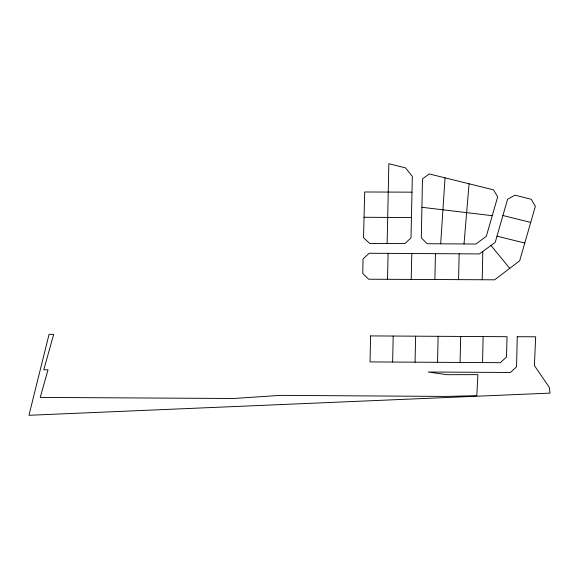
<?xml version="1.0" encoding="UTF-8"?>
<svg xmlns="http://www.w3.org/2000/svg" width="579" height="579" viewBox="0 0 579 579"><rect width="100%" height="100%" fill="white"/><g stroke="black" fill="none" stroke-linecap="round" stroke-linejoin="round"><path stroke-width="0.87" d="M392.649 362.049L393.184 336.044M482.213 279.751L482.806 251.452M387.127 243.542L388.849 163.712L405.481 167.896L412.342 176.414L411.003 237.86L404.88 243.6L369.757 243.491L363.525 237.708L364.698 191.982L411.995 192.17M387.532 279.302L388.096 253.37M411.213 279.411L411.785 253.515M415.049 362.179L415.635 336.175M434.88 279.527L435.451 253.66M437.55 362.309L438.122 336.305M458.582 279.635L459.154 253.805M460.088 362.447L460.674 336.435M482.553 362.577L483.139 336.565M440.684 243.817L445.041 177.84M464.018 243.962L469.062 183.789L429.285 173.939L422.475 178.875L421.317 237.897L427.215 243.723L475.895 244.034L486.302 236.333L497.687 196.831L493.482 189.84L469.062 183.789M509.723 268.359L519.645 260.847L535.372 206.254L531.175 199.263L514.963 195.174L507.573 199.27L495.211 242.406L479.398 253.928L369.178 253.255L363.04 258.979L362.758 273.44L368.628 279.216L494.589 279.809L509.723 268.359L490.985 245.482M363.923 217.263L411.445 217.574M421.917 207.296L492.251 215.685M502.919 215.518L530.719 222.408M496.999 236.167L524.769 243.05M370.589 335.914L370.039 361.918L500.365 362.678L506.509 357.004L507.038 336.703L370.589 335.914M517.25 336.71L516.562 366.768L510.425 372.492L428.171 372.007L447.068 374.693L477.907 374.642L476.806 395.674L446.199 396.42L280.135 395.37L233.771 398.497L40.226 397.411L48.014 369.836L43.765 369.807L53.681 334.365L49.056 334.358L28.95 415.288L550.05 393.119L549.348 387.431L534.403 365.552L535.676 336.797L517.25 336.71"/></g></svg>
